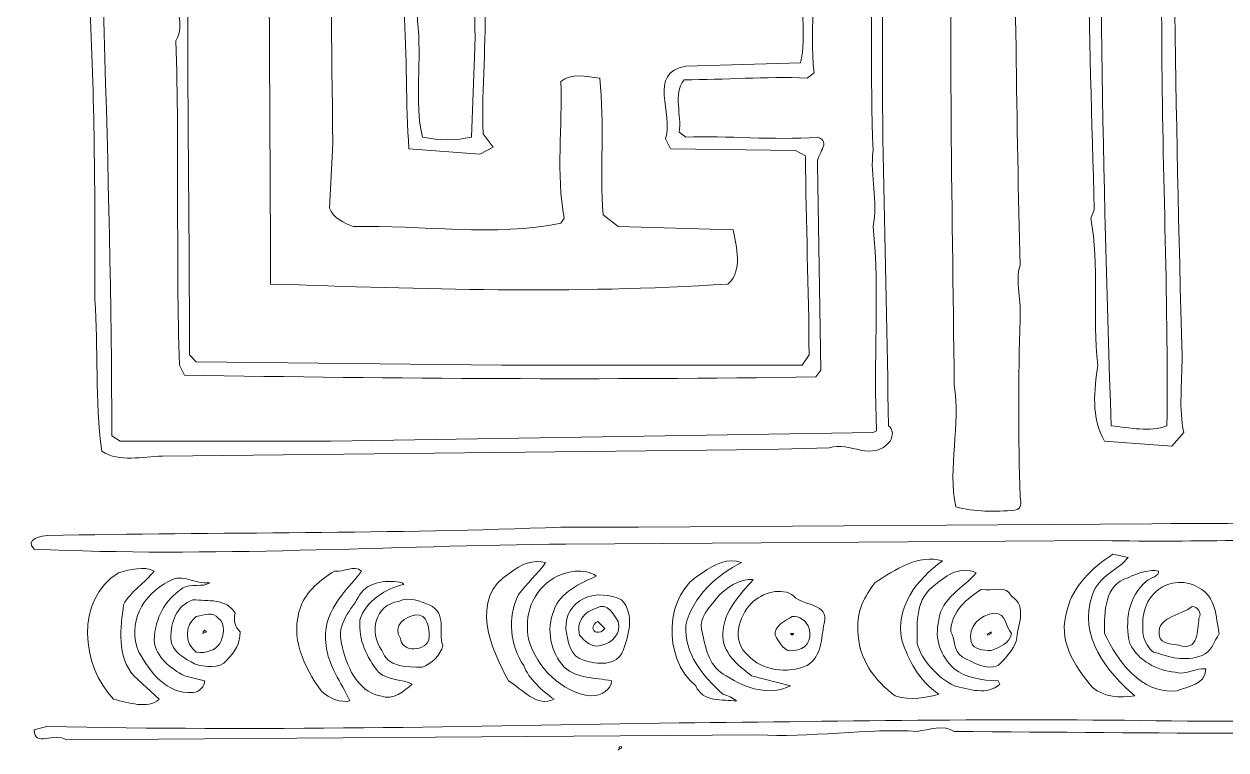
# Model space of a CAD drawing. Header units: centimetres. Extents: x -4.9 to 3.6, y -12.3 to 10.8.
# Drawn here: x -4.687 to -0.753, y -12.249 to -9.873 of the extents above; entities that cross this region are included whole.
import ezdxf

# ---------------------------------------------------------------- set-up
doc = ezdxf.new("R2010")
doc.units = ezdxf.units.CM
doc.header["$MEASUREMENT"] = 0
doc.layers.add('layer 1', color=7, linetype='Continuous')

msp = doc.modelspace()

# ---------------------------------------------------------------- linework, layer by layer
at = {"layer": 'layer 1', "color": 22, "lineweight": 9}
for points, knots in [([(-3.71471, -8.30334), (-3.71471, -8.30334), (-3.70367, -8.33096), (-3.70367, -8.33096), (-3.70367, -8.33096), (-3.67603, -8.98861), (-3.68708, -9.62413), (-3.67603, -10.26521), (-3.67603, -10.26521), (-3.67603, -10.26521), (-3.68708, -10.4752), (-3.68708, -10.4752), (-3.68708, -10.4752), (-3.67603, -10.50836), (-3.63734, -10.52494), (-3.60971, -10.536), (-3.60971, -10.536), (-3.38865, -10.53047), (-3.13996, -10.56915), (-2.92997, -10.52494), (-2.92997, -10.52494), (-2.92997, -10.52494), (-2.91891, -10.50836), (-2.91891, -10.50836), (-2.91891, -10.50836), (-2.94654, -10.36468), (-2.92444, -10.20441), (-2.92997, -10.06073), (-2.92997, -10.06073), (-2.89681, -10.03309), (-2.84707, -10.04415), (-2.80286, -10.04967), (-2.80286, -10.04967), (-2.78627, -10.20441), (-2.80286, -10.34809), (-2.7918, -10.49731), (-2.7918, -10.49731), (-2.7918, -10.49731), (-2.74206, -10.536), (-2.74206, -10.536), (-2.74206, -10.536), (-2.74206, -10.536), (-2.36627, -10.54704), (-2.36627, -10.54704), (-2.36627, -10.54704), (-2.35522, -10.60231), (-2.33312, -10.67968), (-2.38286, -10.72389), (-2.38286, -10.72389), (-2.89681, -10.75705), (-3.37761, -10.74048), (-3.8805, -10.72389), (-3.8805, -10.72389), (-3.8805, -10.72389), (-3.8805, -10.60231), (-3.8805, -10.60231), (-3.8805, -10.60231), (-3.8805, -10.60231), (-3.89156, -8.46913), (-3.89156, -8.46913), (-3.89156, -8.46913), (-3.88603, -8.41939), (-3.88603, -8.36412), (-3.90813, -8.31992), (-3.90813, -8.31992), (-3.90813, -8.31992), (-3.88603, -8.30334), (-3.88603, -8.30334), (-3.88603, -8.30334), (-3.88603, -8.30334), (-3.71471, -8.30334), (-3.71471, -8.30334)], [0, 0, 0, 0, 0.0555556, 0.0555556, 0.0555556, 0.0555556, 0.1111111, 0.1111111, 0.1111111, 0.1111111, 0.1666667, 0.1666667, 0.1666667, 0.1666667, 0.2222222, 0.2222222, 0.2222222, 0.2222222, 0.2777778, 0.2777778, 0.2777778, 0.2777778, 0.3333333, 0.3333333, 0.3333333, 0.3333333, 0.3888889, 0.3888889, 0.3888889, 0.3888889, 0.4444444, 0.4444444, 0.4444444, 0.4444444, 0.5, 0.5, 0.5, 0.5, 0.5555556, 0.5555556, 0.5555556, 0.5555556, 0.6111111, 0.6111111, 0.6111111, 0.6111111, 0.6666667, 0.6666667, 0.6666667, 0.6666667, 0.7222222, 0.7222222, 0.7222222, 0.7222222, 0.7777778, 0.7777778, 0.7777778, 0.7777778, 0.8333333, 0.8333333, 0.8333333, 0.8333333, 0.8888889, 0.8888889, 0.8888889, 0.8888889, 0.9444444, 0.9444444, 0.9444444, 0.9444444, 1, 1, 1, 1]), ([(-3.37761, -8.4636), (-3.37761, -8.4636), (-1.91863, -8.43596), (-1.91863, -8.43596), (-1.91863, -8.43596), (-1.58706, -8.43043), (-1.27757, -8.43596), (-0.95706, -8.43043), (-0.95706, -8.43043), (-0.91837, -8.45807), (-0.9239, -8.50781), (-0.92943, -8.55203), (-0.92943, -8.55203), (-0.92943, -9.36993), (-0.91837, -10.15467), (-0.89626, -10.96153), (-0.89626, -10.96153), (-0.89626, -11.04995), (-0.90732, -11.13285), (-0.89075, -11.21022), (-0.89075, -11.21022), (-0.89075, -11.21022), (-0.92943, -11.25443), (-0.92943, -11.25443), (-0.92943, -11.25443), (-0.92943, -11.25443), (-1.15048, -11.23785), (-1.15048, -11.23785), (-1.15048, -11.23785), (-1.19467, -11.16048), (-1.18363, -11.07205), (-1.17257, -10.98917), (-1.17257, -10.98917), (-1.18916, -10.82889), (-1.16705, -10.66311), (-1.19467, -10.50836), (-1.19467, -10.50836), (-1.19467, -10.50836), (-1.18363, -10.48073), (-1.18363, -10.48073), (-1.18363, -10.48073), (-1.2002, -9.90046), (-1.21679, -9.30914), (-1.20573, -8.73992), (-1.20573, -8.73992), (-1.20573, -8.73992), (-1.22231, -8.72335), (-1.22231, -8.72335), (-1.22231, -8.72335), (-1.84679, -8.71782), (-2.5597, -8.72335), (-3.17313, -8.73992), (-3.17313, -8.73992), (-3.17313, -8.73992), (-3.19523, -8.77308), (-3.19523, -8.77308), (-3.19523, -8.77308), (-3.1897, -9.01071), (-3.17866, -9.22625), (-3.1897, -9.45282), (-3.1897, -9.45282), (-3.06259, -9.48045), (-2.91338, -9.47494), (-2.78076, -9.47494), (-2.78076, -9.47494), (-2.78076, -9.47494), (-2.75865, -9.50256), (-2.75865, -9.50256), (-2.75865, -9.50256), (-2.76417, -9.58546), (-2.78076, -9.68493), (-2.75865, -9.7623), (-2.75865, -9.7623), (-2.8526, -9.80098), (-2.93548, -9.76783), (-3.03496, -9.78441), (-3.03496, -9.78441), (-3.03496, -9.78441), (-3.17866, -9.78441), (-3.17866, -9.78441), (-3.17866, -9.78441), (-3.17313, -9.93362), (-3.1897, -10.0773), (-3.18417, -10.23204), (-3.18417, -10.23204), (-3.18417, -10.23204), (-3.15102, -10.27625), (-3.15102, -10.27625), (-3.15102, -10.27625), (-3.15102, -10.27625), (-3.19523, -10.29836), (-3.19523, -10.29836), (-3.19523, -10.29836), (-3.19523, -10.29836), (-3.42735, -10.28178), (-3.42735, -10.28178), (-3.42735, -10.28178), (-3.43839, -10.1381), (-3.43286, -9.9723), (-3.44392, -9.82861), (-3.44392, -9.82861), (-3.44945, -9.39757), (-3.45498, -8.97203), (-3.46049, -8.5465), (-3.46049, -8.5465), (-3.45498, -8.50229), (-3.42735, -8.45807), (-3.37761, -8.4636)], [0, 0, 0, 0, 0.037037, 0.037037, 0.037037, 0.037037, 0.0740741, 0.0740741, 0.0740741, 0.0740741, 0.1111111, 0.1111111, 0.1111111, 0.1111111, 0.1481481, 0.1481481, 0.1481481, 0.1481481, 0.1851852, 0.1851852, 0.1851852, 0.1851852, 0.2222222, 0.2222222, 0.2222222, 0.2222222, 0.2592593, 0.2592593, 0.2592593, 0.2592593, 0.2962963, 0.2962963, 0.2962963, 0.2962963, 0.3333333, 0.3333333, 0.3333333, 0.3333333, 0.3703704, 0.3703704, 0.3703704, 0.3703704, 0.4074074, 0.4074074, 0.4074074, 0.4074074, 0.4444444, 0.4444444, 0.4444444, 0.4444444, 0.4814815, 0.4814815, 0.4814815, 0.4814815, 0.5185185, 0.5185185, 0.5185185, 0.5185185, 0.5555556, 0.5555556, 0.5555556, 0.5555556, 0.5925926, 0.5925926, 0.5925926, 0.5925926, 0.6296296, 0.6296296, 0.6296296, 0.6296296, 0.6666667, 0.6666667, 0.6666667, 0.6666667, 0.7037037, 0.7037037, 0.7037037, 0.7037037, 0.7407407, 0.7407407, 0.7407407, 0.7407407, 0.7777778, 0.7777778, 0.7777778, 0.7777778, 0.8148148, 0.8148148, 0.8148148, 0.8148148, 0.8518519, 0.8518519, 0.8518519, 0.8518519, 0.8888889, 0.8888889, 0.8888889, 0.8888889, 0.9259259, 0.9259259, 0.9259259, 0.9259259, 0.962963, 0.962963, 0.962963, 0.962963, 1, 1, 1, 1]), ([(-3.40524, -8.5244), (-3.40524, -8.5244), (-3.37761, -8.50781), (-3.37761, -8.50781), (-3.37761, -8.50781), (-2.58732, -8.49123), (-1.78048, -8.4636), (-0.97916, -8.48017), (-0.97916, -8.48017), (-0.97916, -8.48017), (-0.97363, -8.50781), (-0.97363, -8.50781), (-0.97363, -8.50781), (-0.97916, -8.97756), (-0.97363, -9.44177), (-0.96259, -9.88388), (-0.96259, -9.88388), (-0.96259, -10.32599), (-0.94049, -10.75705), (-0.946, -11.18812), (-0.946, -11.18812), (-1.00127, -11.21022), (-1.06758, -11.19363), (-1.12838, -11.18812), (-1.12838, -11.18812), (-1.15601, -10.35362), (-1.17257, -9.56888), (-1.16154, -8.72335), (-1.16154, -8.72335), (-1.15601, -8.70676), (-1.15601, -8.69018), (-1.1781, -8.67361), (-1.1781, -8.67361), (-1.85785, -8.66808), (-2.54311, -8.68465), (-3.21181, -8.70124), (-3.21181, -8.70124), (-3.21181, -8.70124), (-3.23391, -8.72335), (-3.23391, -8.72335), (-3.23391, -8.72335), (-3.2284, -8.85597), (-3.2284, -8.97756), (-3.2284, -9.10466), (-3.2284, -9.10466), (-3.2284, -9.10466), (-3.22287, -9.46388), (-3.22287, -9.46388), (-3.22287, -9.46388), (-3.22287, -9.46388), (-3.20076, -9.51362), (-3.20076, -9.51362), (-3.20076, -9.51362), (-3.20076, -9.51362), (-2.81944, -9.51914), (-2.81944, -9.51914), (-2.81944, -9.51914), (-2.78627, -9.58546), (-2.81391, -9.65177), (-2.80839, -9.71809), (-2.80839, -9.71809), (-2.80839, -9.71809), (-2.8305, -9.73467), (-2.8305, -9.73467), (-2.8305, -9.73467), (-2.8305, -9.73467), (-3.1676, -9.74573), (-3.1676, -9.74573), (-3.1676, -9.74573), (-3.2284, -9.79547), (-3.20629, -9.87835), (-3.21181, -9.95019), (-3.21181, -9.95019), (-3.21181, -9.95019), (-3.22287, -10.2431), (-3.22287, -10.2431), (-3.22287, -10.2431), (-3.2726, -10.25415), (-3.32787, -10.25415), (-3.38312, -10.2431), (-3.38312, -10.2431), (-3.41076, -10.12704), (-3.38312, -9.98889), (-3.39971, -9.86178), (-3.39971, -9.86178), (-3.42182, -9.40861), (-3.41076, -8.97203), (-3.40524, -8.5244)], [0, 0, 0, 0, 0.0454545, 0.0454545, 0.0454545, 0.0454545, 0.0909091, 0.0909091, 0.0909091, 0.0909091, 0.1363636, 0.1363636, 0.1363636, 0.1363636, 0.1818182, 0.1818182, 0.1818182, 0.1818182, 0.2272727, 0.2272727, 0.2272727, 0.2272727, 0.2727273, 0.2727273, 0.2727273, 0.2727273, 0.3181818, 0.3181818, 0.3181818, 0.3181818, 0.3636364, 0.3636364, 0.3636364, 0.3636364, 0.4090909, 0.4090909, 0.4090909, 0.4090909, 0.4545455, 0.4545455, 0.4545455, 0.4545455, 0.5, 0.5, 0.5, 0.5, 0.5454545, 0.5454545, 0.5454545, 0.5454545, 0.5909091, 0.5909091, 0.5909091, 0.5909091, 0.6363636, 0.6363636, 0.6363636, 0.6363636, 0.6818182, 0.6818182, 0.6818182, 0.6818182, 0.7272727, 0.7272727, 0.7272727, 0.7272727, 0.7727273, 0.7727273, 0.7727273, 0.7727273, 0.8181818, 0.8181818, 0.8181818, 0.8181818, 0.8636364, 0.8636364, 0.8636364, 0.8636364, 0.9090909, 0.9090909, 0.9090909, 0.9090909, 0.9545455, 0.9545455, 0.9545455, 0.9545455, 1, 1, 1, 1]), ([(-4.48288, -8.57965), (-4.47183, -8.5686), (-4.45524, -8.5686), (-4.44973, -8.58518), (-4.44973, -8.58518), (-4.44973, -9.45835), (-4.39999, -10.34809), (-4.39999, -11.22126), (-4.39999, -11.22126), (-4.39999, -11.22126), (-4.37236, -11.23785), (-4.37236, -11.23785), (-4.37236, -11.23785), (-4.37236, -11.23785), (-3.68155, -11.23785), (-3.68155, -11.23785), (-3.68155, -11.23785), (-3.68155, -11.23785), (-1.90759, -11.21022), (-1.90759, -11.21022), (-1.90759, -11.21022), (-1.90759, -11.21022), (-1.89653, -11.20469), (-1.89653, -11.20469), (-1.89653, -11.20469), (-1.90759, -10.97811), (-1.88548, -10.75705), (-1.90759, -10.536), (-1.90759, -10.536), (-1.891, -10.4531), (-1.91863, -10.3702), (-1.90759, -10.28731), (-1.90759, -10.28731), (-1.91863, -10.04967), (-1.90759, -9.80098), (-1.91863, -9.56888), (-1.91863, -9.56888), (-1.91863, -9.55229), (-1.93522, -9.53019), (-1.95179, -9.53019), (-1.95179, -9.53019), (-2.00153, -9.54125), (-2.0789, -9.52466), (-2.10101, -9.56888), (-2.10101, -9.56888), (-2.08995, -9.71257), (-2.11758, -9.88388), (-2.10101, -10.03309), (-2.10101, -10.03309), (-2.10101, -10.03309), (-2.12311, -10.04967), (-2.12311, -10.04967), (-2.12311, -10.04967), (-2.26128, -10.04415), (-2.3939, -10.0552), (-2.52654, -10.0552), (-2.52654, -10.0552), (-2.56522, -10.10494), (-2.53207, -10.17125), (-2.54311, -10.22651), (-2.54311, -10.22651), (-2.54311, -10.22651), (-2.52101, -10.2431), (-2.52101, -10.2431), (-2.52101, -10.2431), (-2.38837, -10.23757), (-2.23365, -10.25415), (-2.08995, -10.2431), (-2.08995, -10.2431), (-2.04021, -10.25968), (-2.09548, -10.29836), (-2.08995, -10.33152), (-2.08995, -10.33152), (-2.08995, -10.33152), (-2.0789, -11.00574), (-2.0789, -11.00574), (-2.0789, -11.00574), (-2.0789, -11.00574), (-2.09548, -11.02784), (-2.09548, -11.02784), (-2.09548, -11.02784), (-2.78627, -11.0389), (-3.46602, -11.03337), (-4.16235, -11.02231), (-4.16235, -11.02231), (-4.16235, -11.02231), (-4.17892, -10.98917), (-4.17892, -10.98917), (-4.17892, -10.98917), (-4.18998, -10.641), (-4.17892, -10.28731), (-4.18998, -9.92809), (-4.18998, -9.92809), (-4.15682, -9.86731), (-4.20104, -9.82308), (-4.17892, -9.76783), (-4.17892, -9.76783), (-4.20104, -9.36993), (-4.18998, -8.9665), (-4.20656, -8.55754), (-4.20656, -8.55754), (-4.29499, -8.53544), (-4.39446, -8.55754), (-4.47735, -8.54097), (-4.47735, -8.54097), (-4.48841, -8.53544), (-4.48841, -8.51334), (-4.47735, -8.50781), (-4.47735, -8.50781), (-4.47735, -8.50781), (-4.17341, -8.50229), (-4.17341, -8.50229), (-4.17341, -8.50229), (-4.16788, -8.50781), (-4.1513, -8.50781), (-4.15682, -8.5244), (-4.15682, -8.5244), (-4.18998, -8.5686), (-4.14024, -8.61834), (-4.16235, -8.67361), (-4.16235, -8.67361), (-4.15682, -9.07702), (-4.1513, -9.46388), (-4.1513, -9.86731), (-4.1513, -9.86731), (-4.1513, -10.21547), (-4.14577, -10.58574), (-4.14577, -10.956), (-4.14577, -10.956), (-4.14577, -10.956), (-4.12367, -10.97811), (-4.12367, -10.97811), (-4.12367, -10.97811), (-4.12367, -10.97811), (-3.12339, -10.98917), (-3.12339, -10.98917), (-3.12339, -10.98917), (-3.12339, -10.98917), (-2.13969, -10.98917), (-2.13969, -10.98917), (-2.13969, -10.98917), (-2.13969, -10.98917), (-2.11758, -10.956), (-2.11758, -10.956), (-2.11758, -10.956), (-2.11758, -10.74048), (-2.12864, -10.52494), (-2.12864, -10.30389), (-2.12864, -10.30389), (-2.12864, -10.30389), (-2.1618, -10.28731), (-2.1618, -10.28731), (-2.1618, -10.28731), (-2.1618, -10.28731), (-2.57075, -10.28178), (-2.57075, -10.28178), (-2.57075, -10.28178), (-2.57075, -10.28178), (-2.58732, -10.24862), (-2.58732, -10.24862), (-2.58732, -10.24862), (-2.5597, -10.16573), (-2.64812, -10.03309), (-2.52101, -10.01099), (-2.52101, -10.01099), (-2.52101, -10.01099), (-2.14521, -9.99993), (-2.14521, -9.99993), (-2.14521, -9.99993), (-2.12311, -9.91152), (-2.15074, -9.80098), (-2.13417, -9.71257), (-2.13417, -9.71257), (-2.14521, -9.62413), (-2.13417, -9.55782), (-2.13969, -9.48045), (-2.13969, -9.48045), (-2.13417, -9.45835), (-2.10101, -9.44177), (-2.09548, -9.46941), (-2.09548, -9.46941), (-2.0347, -9.51914), (-1.92969, -9.45282), (-1.86889, -9.50809), (-1.86889, -9.50809), (-1.891, -10.07177), (-1.86338, -10.63547), (-1.85785, -11.18812), (-1.85785, -11.18812), (-1.84126, -11.19916), (-1.84126, -11.22126), (-1.85232, -11.23785), (-1.85232, -11.23785), (-1.90759, -11.30969), (-1.98496, -11.23785), (-2.05127, -11.25996), (-2.05127, -11.25996), (-2.05127, -11.25996), (-2.25575, -11.26547), (-2.25575, -11.26547), (-2.25575, -11.26547), (-2.25575, -11.26547), (-4.23419, -11.28759), (-4.23419, -11.28759), (-4.23419, -11.28759), (-4.3005, -11.28759), (-4.37236, -11.30969), (-4.43314, -11.271), (-4.43314, -11.271), (-4.45524, -11.10521), (-4.4442, -10.9339), (-4.45524, -10.77363), (-4.45524, -10.77363), (-4.45524, -10.4531), (-4.45524, -10.1381), (-4.47183, -9.82861), (-4.47183, -9.82861), (-4.47735, -9.53019), (-4.4663, -9.23729), (-4.48841, -8.95544), (-4.48841, -8.95544), (-4.48841, -8.82282), (-4.47735, -8.71229), (-4.48288, -8.57965)], [0, 0, 0, 0, 0.0178571, 0.0178571, 0.0178571, 0.0178571, 0.0357143, 0.0357143, 0.0357143, 0.0357143, 0.0535714, 0.0535714, 0.0535714, 0.0535714, 0.0714286, 0.0714286, 0.0714286, 0.0714286, 0.0892857, 0.0892857, 0.0892857, 0.0892857, 0.1071429, 0.1071429, 0.1071429, 0.1071429, 0.125, 0.125, 0.125, 0.125, 0.1428571, 0.1428571, 0.1428571, 0.1428571, 0.1607143, 0.1607143, 0.1607143, 0.1607143, 0.1785714, 0.1785714, 0.1785714, 0.1785714, 0.1964286, 0.1964286, 0.1964286, 0.1964286, 0.2142857, 0.2142857, 0.2142857, 0.2142857, 0.2321429, 0.2321429, 0.2321429, 0.2321429, 0.25, 0.25, 0.25, 0.25, 0.2678571, 0.2678571, 0.2678571, 0.2678571, 0.2857143, 0.2857143, 0.2857143, 0.2857143, 0.3035714, 0.3035714, 0.3035714, 0.3035714, 0.3214286, 0.3214286, 0.3214286, 0.3214286, 0.3392857, 0.3392857, 0.3392857, 0.3392857, 0.3571429, 0.3571429, 0.3571429, 0.3571429, 0.375, 0.375, 0.375, 0.375, 0.3928571, 0.3928571, 0.3928571, 0.3928571, 0.4107143, 0.4107143, 0.4107143, 0.4107143, 0.4285714, 0.4285714, 0.4285714, 0.4285714, 0.4464286, 0.4464286, 0.4464286, 0.4464286, 0.4642857, 0.4642857, 0.4642857, 0.4642857, 0.4821429, 0.4821429, 0.4821429, 0.4821429, 0.5, 0.5, 0.5, 0.5, 0.5178571, 0.5178571, 0.5178571, 0.5178571, 0.5357143, 0.5357143, 0.5357143, 0.5357143, 0.5535714, 0.5535714, 0.5535714, 0.5535714, 0.5714286, 0.5714286, 0.5714286, 0.5714286, 0.5892857, 0.5892857, 0.5892857, 0.5892857, 0.6071429, 0.6071429, 0.6071429, 0.6071429, 0.625, 0.625, 0.625, 0.625, 0.6428571, 0.6428571, 0.6428571, 0.6428571, 0.6607143, 0.6607143, 0.6607143, 0.6607143, 0.6785714, 0.6785714, 0.6785714, 0.6785714, 0.6964286, 0.6964286, 0.6964286, 0.6964286, 0.7142857, 0.7142857, 0.7142857, 0.7142857, 0.7321429, 0.7321429, 0.7321429, 0.7321429, 0.75, 0.75, 0.75, 0.75, 0.7678571, 0.7678571, 0.7678571, 0.7678571, 0.7857143, 0.7857143, 0.7857143, 0.7857143, 0.8035714, 0.8035714, 0.8035714, 0.8035714, 0.8214286, 0.8214286, 0.8214286, 0.8214286, 0.8392857, 0.8392857, 0.8392857, 0.8392857, 0.8571429, 0.8571429, 0.8571429, 0.8571429, 0.875, 0.875, 0.875, 0.875, 0.8928571, 0.8928571, 0.8928571, 0.8928571, 0.9107143, 0.9107143, 0.9107143, 0.9107143, 0.9285714, 0.9285714, 0.9285714, 0.9285714, 0.9464286, 0.9464286, 0.9464286, 0.9464286, 0.9642857, 0.9642857, 0.9642857, 0.9642857, 0.9821429, 0.9821429, 0.9821429, 0.9821429, 1, 1, 1, 1]), ([(-2.94101, -8.98308), (-2.4547, -8.9665), (-1.95732, -8.97203), (-1.45442, -8.97203), (-1.45442, -8.97203), (-1.45442, -8.97203), (-1.44889, -9.21519), (-1.44889, -9.21519), (-1.44889, -9.21519), (-1.44336, -9.69046), (-1.43785, -10.20994), (-1.42679, -10.66311), (-1.42679, -10.66311), (-1.44336, -10.71284), (-1.42126, -10.78469), (-1.42679, -10.83995), (-1.42679, -10.83995), (-1.43232, -11.02784), (-1.43232, -11.23232), (-1.42679, -11.42021), (-1.42679, -11.42021), (-1.42126, -11.44232), (-1.42126, -11.45891), (-1.44336, -11.46442), (-1.44336, -11.46442), (-1.50969, -11.46995), (-1.576, -11.46995), (-1.6368, -11.45338), (-1.6368, -11.45338), (-1.66443, -11.32627), (-1.62021, -11.18259), (-1.64231, -11.05548), (-1.64231, -11.05548), (-1.64784, -10.44205), (-1.66443, -9.81757), (-1.64231, -9.20966), (-1.64231, -9.20966), (-1.70311, -9.19862), (-1.7639, -9.21519), (-1.82469, -9.20966), (-1.82469, -9.20966), (-1.82469, -9.20966), (-2.34969, -9.21519), (-2.34969, -9.21519), (-2.34969, -9.21519), (-2.34969, -9.21519), (-2.36627, -9.23729), (-2.36627, -9.23729), (-2.36627, -9.23729), (-2.37733, -9.39757), (-2.34969, -9.55782), (-2.36627, -9.71809), (-2.36627, -9.71809), (-2.42707, -9.72361), (-2.49891, -9.72361), (-2.54864, -9.71257), (-2.54864, -9.71257), (-2.55417, -9.56335), (-2.56522, -9.39204), (-2.55417, -9.23729), (-2.55417, -9.23729), (-2.55417, -9.23729), (-2.56522, -9.22072), (-2.56522, -9.22072), (-2.56522, -9.22072), (-2.6868, -9.20966), (-2.81944, -9.24282), (-2.93548, -9.22072), (-2.93548, -9.22072), (-2.96312, -9.13229), (-2.94101, -9.07151), (-2.94101, -8.98308)], [0, 0, 0, 0, 0.0555556, 0.0555556, 0.0555556, 0.0555556, 0.1111111, 0.1111111, 0.1111111, 0.1111111, 0.1666667, 0.1666667, 0.1666667, 0.1666667, 0.2222222, 0.2222222, 0.2222222, 0.2222222, 0.2777778, 0.2777778, 0.2777778, 0.2777778, 0.3333333, 0.3333333, 0.3333333, 0.3333333, 0.3888889, 0.3888889, 0.3888889, 0.3888889, 0.4444444, 0.4444444, 0.4444444, 0.4444444, 0.5, 0.5, 0.5, 0.5, 0.5555556, 0.5555556, 0.5555556, 0.5555556, 0.6111111, 0.6111111, 0.6111111, 0.6111111, 0.6666667, 0.6666667, 0.6666667, 0.6666667, 0.7222222, 0.7222222, 0.7222222, 0.7222222, 0.7777778, 0.7777778, 0.7777778, 0.7777778, 0.8333333, 0.8333333, 0.8333333, 0.8333333, 0.8888889, 0.8888889, 0.8888889, 0.8888889, 0.9444444, 0.9444444, 0.9444444, 0.9444444, 1, 1, 1, 1]), ([(-4.60999, -11.54732), (-4.0684, -11.53628), (-3.46049, -11.54179), (-2.92997, -11.51969), (-2.92997, -11.51969), (-2.92997, -11.51969), (-2.67575, -11.51969), (-2.67575, -11.51969), (-2.67575, -11.51969), (-2.67575, -11.51969), (-0.99574, -11.50864), (-0.99574, -11.50864), (-0.99574, -11.50864), (0.33058, -11.50311), (1.73429, -11.48654), (3.0551, -11.45891), (3.0551, -11.45891), (3.07168, -11.45891), (3.12141, -11.45338), (3.12694, -11.48654), (3.12694, -11.48654), (3.10484, -11.53628), (3.033, -11.51416), (2.98326, -11.51969), (2.98326, -11.51969), (2.74009, -11.50311), (2.45825, -11.53628), (2.22061, -11.52522), (2.22061, -11.52522), (1.38613, -11.54179), (0.56823, -11.54732), (-0.24416, -11.55838), (-0.24416, -11.55838), (-0.55363, -11.55838), (-0.84101, -11.56943), (-1.15601, -11.5639), (-1.15601, -11.5639), (-1.15601, -11.5639), (-2.91338, -11.57496), (-2.91338, -11.57496), (-2.91338, -11.57496), (-3.48813, -11.58049), (-4.08498, -11.61916), (-4.65419, -11.59153), (-4.65419, -11.59153), (-4.68736, -11.55838), (-4.62656, -11.54732), (-4.60999, -11.54732)], [0, 0, 0, 0, 0.0833333, 0.0833333, 0.0833333, 0.0833333, 0.1666667, 0.1666667, 0.1666667, 0.1666667, 0.25, 0.25, 0.25, 0.25, 0.3333333, 0.3333333, 0.3333333, 0.3333333, 0.4166667, 0.4166667, 0.4166667, 0.4166667, 0.5, 0.5, 0.5, 0.5, 0.5833333, 0.5833333, 0.5833333, 0.5833333, 0.6666667, 0.6666667, 0.6666667, 0.6666667, 0.75, 0.75, 0.75, 0.75, 0.8333333, 0.8333333, 0.8333333, 0.8333333, 0.9166667, 0.9166667, 0.9166667, 0.9166667, 1, 1, 1, 1]), ([(-4.37787, -11.6689), (-4.33919, -11.65786), (-4.29499, -11.6468), (-4.26182, -11.66337), (-4.26182, -11.66337), (-4.28946, -11.70206), (-4.33919, -11.7297), (-4.3613, -11.77391), (-4.3613, -11.77391), (-4.37236, -11.84575), (-4.3834, -11.94522), (-4.32813, -12.00602), (-4.32813, -12.00602), (-4.32813, -12.00602), (-4.24525, -12.08339), (-4.24525, -12.08339), (-4.24525, -12.08339), (-4.28393, -12.11654), (-4.34472, -12.09443), (-4.39446, -12.08339), (-4.39446, -12.08339), (-4.49947, -11.97286), (-4.52157, -11.75733), (-4.37787, -11.6689)], [0, 0, 0, 0, 0.1666667, 0.1666667, 0.1666667, 0.1666667, 0.3333333, 0.3333333, 0.3333333, 0.3333333, 0.5, 0.5, 0.5, 0.5, 0.6666667, 0.6666667, 0.6666667, 0.6666667, 0.8333333, 0.8333333, 0.8333333, 0.8333333, 1, 1, 1, 1]), ([(-3.6705, -11.66337), (-3.63734, -11.6689), (-3.60971, -11.64127), (-3.58207, -11.66337), (-3.58207, -11.66337), (-3.63734, -11.73523), (-3.71471, -11.79601), (-3.69814, -11.90654), (-3.69814, -11.90654), (-3.69261, -11.97286), (-3.6484, -12.02812), (-3.62077, -12.0889), (-3.62077, -12.0889), (-3.6484, -12.09443), (-3.68708, -12.08339), (-3.71471, -12.05576), (-3.71471, -12.05576), (-3.76998, -11.97839), (-3.81972, -11.87891), (-3.78102, -11.77944), (-3.78102, -11.77944), (-3.76445, -11.7297), (-3.71471, -11.691), (-3.6705, -11.66337)], [0, 0, 0, 0, 0.1666667, 0.1666667, 0.1666667, 0.1666667, 0.3333333, 0.3333333, 0.3333333, 0.3333333, 0.5, 0.5, 0.5, 0.5, 0.6666667, 0.6666667, 0.6666667, 0.6666667, 0.8333333, 0.8333333, 0.8333333, 0.8333333, 1, 1, 1, 1]), ([(-3.09576, -11.6689), (-3.06259, -11.64127), (-3.01839, -11.62469), (-2.97971, -11.63575), (-2.97971, -11.63575), (-3.00181, -11.6689), (-3.04602, -11.70759), (-3.06812, -11.74074), (-3.06812, -11.74074), (-3.10682, -11.81811), (-3.09576, -11.90654), (-3.05155, -11.97286), (-3.05155, -11.97286), (-3.03496, -12.01706), (-2.99075, -12.05576), (-2.95207, -12.08339), (-2.95207, -12.08339), (-3.00734, -12.11101), (-3.05708, -12.05023), (-3.10129, -12.02259), (-3.10129, -12.02259), (-3.15655, -11.92312), (-3.23391, -11.7518), (-3.09576, -11.6689)], [0, 0, 0, 0, 0.1666667, 0.1666667, 0.1666667, 0.1666667, 0.3333333, 0.3333333, 0.3333333, 0.3333333, 0.5, 0.5, 0.5, 0.5, 0.6666667, 0.6666667, 0.6666667, 0.6666667, 0.8333333, 0.8333333, 0.8333333, 0.8333333, 1, 1, 1, 1]), ([(-2.46574, -11.6689), (-2.42707, -11.64127), (-2.38286, -11.61916), (-2.33863, -11.63575), (-2.33863, -11.63575), (-2.41601, -11.67443), (-2.49891, -11.74627), (-2.52101, -11.84022), (-2.52101, -11.84022), (-2.52654, -11.93418), (-2.46574, -12.00602), (-2.39943, -12.0668), (-2.39943, -12.0668), (-2.38286, -12.07233), (-2.36627, -12.07786), (-2.35522, -12.0889), (-2.35522, -12.0889), (-2.39943, -12.08339), (-2.46574, -12.09443), (-2.48785, -12.03917), (-2.48785, -12.03917), (-2.59838, -11.95075), (-2.59285, -11.73523), (-2.46574, -11.6689)], [0, 0, 0, 0, 0.1666667, 0.1666667, 0.1666667, 0.1666667, 0.3333333, 0.3333333, 0.3333333, 0.3333333, 0.5, 0.5, 0.5, 0.5, 0.6666667, 0.6666667, 0.6666667, 0.6666667, 0.8333333, 0.8333333, 0.8333333, 0.8333333, 1, 1, 1, 1]), ([(-1.90206, -11.70206), (-1.83575, -11.65786), (-1.75837, -11.60812), (-1.681, -11.63022), (-1.681, -11.63022), (-1.7639, -11.691), (-1.83575, -11.77944), (-1.81364, -11.88995), (-1.81364, -11.88995), (-1.79152, -11.95628), (-1.75837, -12.02259), (-1.69205, -12.0668), (-1.69205, -12.0668), (-1.73074, -12.07786), (-1.78601, -12.0889), (-1.83575, -12.07233), (-1.83575, -12.07233), (-1.90206, -12.02259), (-1.95732, -11.95075), (-1.95732, -11.85681), (-1.95732, -11.85681), (-1.96285, -11.79601), (-1.93522, -11.74627), (-1.90206, -11.70206)], [0, 0, 0, 0, 0.1666667, 0.1666667, 0.1666667, 0.1666667, 0.3333333, 0.3333333, 0.3333333, 0.3333333, 0.5, 0.5, 0.5, 0.5, 0.6666667, 0.6666667, 0.6666667, 0.6666667, 0.8333333, 0.8333333, 0.8333333, 0.8333333, 1, 1, 1, 1]), ([(-1.70311, -11.70759), (-1.66443, -11.67443), (-1.62021, -11.6468), (-1.57047, -11.6689), (-1.57047, -11.6689), (-1.60916, -11.71864), (-1.68653, -11.7518), (-1.69205, -11.82364), (-1.69205, -11.82364), (-1.70864, -11.88995), (-1.68653, -11.93969), (-1.64231, -11.98392), (-1.64231, -11.98392), (-1.60363, -12.01153), (-1.55389, -12.02259), (-1.49863, -12.02259), (-1.49863, -12.02259), (-1.49863, -12.02259), (-1.4931, -12.03365), (-1.4931, -12.03365), (-1.4931, -12.03365), (-1.53179, -12.07233), (-1.5981, -12.05023), (-1.64231, -12.03917), (-1.64231, -12.03917), (-1.69758, -12.01153), (-1.74732, -11.95628), (-1.7639, -11.90101), (-1.7639, -11.90101), (-1.7639, -11.82917), (-1.76942, -11.7518), (-1.70311, -11.70759)], [0, 0, 0, 0, 0.125, 0.125, 0.125, 0.125, 0.25, 0.25, 0.25, 0.25, 0.375, 0.375, 0.375, 0.375, 0.5, 0.5, 0.5, 0.5, 0.625, 0.625, 0.625, 0.625, 0.75, 0.75, 0.75, 0.75, 0.875, 0.875, 0.875, 0.875, 1, 1, 1, 1]), ([(-1.12285, -11.60812), (-1.12285, -11.60812), (-1.07311, -11.61916), (-1.07311, -11.61916), (-1.07311, -11.61916), (-1.10074, -11.65786), (-1.17257, -11.67996), (-1.18916, -11.74074), (-1.18916, -11.74074), (-1.2389, -11.87891), (-1.13944, -11.99496), (-1.05101, -12.07233), (-1.05101, -12.07233), (-1.10074, -12.07786), (-1.15048, -12.07786), (-1.18916, -12.0447), (-1.18916, -12.0447), (-1.24994, -11.97286), (-1.30521, -11.88995), (-1.27204, -11.79048), (-1.27204, -11.79048), (-1.25547, -11.71311), (-1.18916, -11.65233), (-1.12285, -11.60812)], [0, 0, 0, 0, 0.1666667, 0.1666667, 0.1666667, 0.1666667, 0.3333333, 0.3333333, 0.3333333, 0.3333333, 0.5, 0.5, 0.5, 0.5, 0.6666667, 0.6666667, 0.6666667, 0.6666667, 0.8333333, 0.8333333, 0.8333333, 0.8333333, 1, 1, 1, 1]), ([(-4.21209, -11.69653), (-4.16788, -11.6689), (-4.12918, -11.70759), (-4.07945, -11.70206), (-4.07945, -11.70206), (-4.10157, -11.71864), (-4.14024, -11.70206), (-4.16788, -11.71864), (-4.16788, -11.71864), (-4.22866, -11.76285), (-4.25629, -11.81258), (-4.26182, -11.88995), (-4.26182, -11.88995), (-4.25629, -11.94522), (-4.20656, -11.98392), (-4.16235, -12.00602), (-4.16235, -12.00602), (-4.16235, -12.00602), (-4.09604, -12.02259), (-4.09604, -12.02259), (-4.09604, -12.02259), (-4.09604, -12.03917), (-4.11261, -12.06127), (-4.13471, -12.06127), (-4.13471, -12.06127), (-4.22315, -12.0668), (-4.27288, -11.99496), (-4.31156, -11.92865), (-4.31156, -11.92865), (-4.35025, -11.8347), (-4.3005, -11.74074), (-4.21209, -11.69653)], [0, 0, 0, 0, 0.125, 0.125, 0.125, 0.125, 0.25, 0.25, 0.25, 0.25, 0.375, 0.375, 0.375, 0.375, 0.5, 0.5, 0.5, 0.5, 0.625, 0.625, 0.625, 0.625, 0.75, 0.75, 0.75, 0.75, 0.875, 0.875, 0.875, 0.875, 1, 1, 1, 1]), ([(-2.95207, -11.68549), (-2.91338, -11.66337), (-2.8526, -11.65233), (-2.81391, -11.67996), (-2.81391, -11.67996), (-2.86364, -11.70206), (-2.93548, -11.73523), (-2.95207, -11.79048), (-2.95207, -11.79048), (-2.97971, -11.85681), (-2.96312, -11.92865), (-2.91891, -11.97839), (-2.91891, -11.97839), (-2.8747, -12.01706), (-2.81944, -12.01153), (-2.76417, -12.02259), (-2.76417, -12.02259), (-2.76417, -12.05023), (-2.79733, -12.07233), (-2.8305, -12.07233), (-2.8305, -12.07233), (-2.92997, -12.06127), (-3.00734, -11.97839), (-3.03496, -11.88995), (-3.03496, -11.88995), (-3.05155, -11.80707), (-3.02392, -11.7297), (-2.95207, -11.68549)], [0, 0, 0, 0, 0.1428571, 0.1428571, 0.1428571, 0.1428571, 0.2857143, 0.2857143, 0.2857143, 0.2857143, 0.4285714, 0.4285714, 0.4285714, 0.4285714, 0.5714286, 0.5714286, 0.5714286, 0.5714286, 0.7142857, 0.7142857, 0.7142857, 0.7142857, 0.8571429, 0.8571429, 0.8571429, 0.8571429, 1, 1, 1, 1]), ([(-1.07311, -11.68549), (-1.03996, -11.6689), (-1.00127, -11.65786), (-0.97363, -11.66337), (-0.97363, -11.66337), (-0.9681, -11.67996), (-1.00127, -11.68549), (-1.01233, -11.69653), (-1.01233, -11.69653), (-1.07311, -11.74627), (-1.08417, -11.82917), (-1.06758, -11.90101), (-1.06758, -11.90101), (-1.03996, -11.95628), (-0.97916, -11.98943), (-0.91837, -11.99496), (-0.91837, -11.99496), (-0.87969, -12.00602), (-0.85206, -11.97839), (-0.81889, -11.98392), (-0.81889, -11.98392), (-0.81889, -12.03917), (-0.87969, -12.03917), (-0.91285, -12.05576), (-0.91285, -12.05576), (-1.03443, -12.0668), (-1.10627, -11.95628), (-1.15048, -11.86785), (-1.15048, -11.86785), (-1.15048, -11.79601), (-1.15048, -11.70759), (-1.07311, -11.68549)], [0, 0, 0, 0, 0.125, 0.125, 0.125, 0.125, 0.25, 0.25, 0.25, 0.25, 0.375, 0.375, 0.375, 0.375, 0.5, 0.5, 0.5, 0.5, 0.625, 0.625, 0.625, 0.625, 0.75, 0.75, 0.75, 0.75, 0.875, 0.875, 0.875, 0.875, 1, 1, 1, 1]), ([(-3.5876, -11.74074), (-3.55997, -11.69653), (-3.49366, -11.691), (-3.44945, -11.70206), (-3.44945, -11.70206), (-3.44945, -11.70206), (-3.44392, -11.70759), (-3.44392, -11.70759), (-3.44392, -11.70759), (-3.49919, -11.71864), (-3.57103, -11.76285), (-3.5876, -11.82364), (-3.5876, -11.82364), (-3.59313, -11.88995), (-3.5655, -11.94522), (-3.52682, -11.99496), (-3.52682, -11.99496), (-3.49366, -12.02259), (-3.44945, -12.01706), (-3.41629, -12.03365), (-3.41629, -12.03365), (-3.44392, -12.05576), (-3.47708, -12.0889), (-3.52129, -12.07233), (-3.52129, -12.07233), (-3.59866, -12.05576), (-3.63181, -11.97286), (-3.6484, -11.90101), (-3.6484, -11.90101), (-3.66497, -11.8347), (-3.61524, -11.79048), (-3.5876, -11.74074)], [0, 0, 0, 0, 0.125, 0.125, 0.125, 0.125, 0.25, 0.25, 0.25, 0.25, 0.375, 0.375, 0.375, 0.375, 0.5, 0.5, 0.5, 0.5, 0.625, 0.625, 0.625, 0.625, 0.75, 0.75, 0.75, 0.75, 0.875, 0.875, 0.875, 0.875, 1, 1, 1, 1]), ([(-2.31653, -11.691), (-2.31653, -11.691), (-2.29996, -11.691), (-2.29996, -11.691), (-2.29996, -11.691), (-2.33863, -11.73523), (-2.39943, -11.79601), (-2.39943, -11.86785), (-2.39943, -11.86785), (-2.40496, -11.92865), (-2.34969, -11.97286), (-2.30549, -12.00602), (-2.30549, -12.00602), (-2.30549, -12.00602), (-2.17838, -12.03917), (-2.17838, -12.03917), (-2.17838, -12.03917), (-2.24469, -12.07233), (-2.32206, -12.05023), (-2.38837, -12.00602), (-2.38837, -12.00602), (-2.44364, -11.97839), (-2.4547, -11.92312), (-2.46574, -11.86785), (-2.46574, -11.86785), (-2.48233, -11.82917), (-2.4547, -11.79601), (-2.4326, -11.76838), (-2.4326, -11.76838), (-2.40496, -11.7297), (-2.36075, -11.69653), (-2.31653, -11.691)], [0, 0, 0, 0, 0.125, 0.125, 0.125, 0.125, 0.25, 0.25, 0.25, 0.25, 0.375, 0.375, 0.375, 0.375, 0.5, 0.5, 0.5, 0.5, 0.625, 0.625, 0.625, 0.625, 0.75, 0.75, 0.75, 0.75, 0.875, 0.875, 0.875, 0.875, 1, 1, 1, 1]), ([(-2.30549, -11.76838), (-2.27232, -11.73523), (-2.20601, -11.71311), (-2.16732, -11.74627), (-2.16732, -11.74627), (-2.13417, -11.77944), (-2.05127, -11.76838), (-2.06784, -11.8347), (-2.06784, -11.8347), (-2.0789, -11.88444), (-2.07337, -11.93969), (-2.12311, -11.97286), (-2.12311, -11.97286), (-2.18942, -12.00049), (-2.27232, -11.98943), (-2.31653, -11.93969), (-2.31653, -11.93969), (-2.3718, -11.89548), (-2.34969, -11.81258), (-2.30549, -11.76838)], [0, 0, 0, 0, 0.2, 0.2, 0.2, 0.2, 0.4, 0.4, 0.4, 0.4, 0.6, 0.6, 0.6, 0.6, 0.8, 0.8, 0.8, 0.8, 1, 1, 1, 1]), ([(-1.55389, -11.72417), (-1.51522, -11.7297), (-1.47099, -11.70759), (-1.45442, -11.74627), (-1.45442, -11.74627), (-1.39915, -11.77944), (-1.43785, -11.84575), (-1.43785, -11.88995), (-1.43785, -11.88995), (-1.44889, -11.92312), (-1.47652, -11.95075), (-1.49863, -11.97286), (-1.49863, -11.97286), (-1.53732, -11.98943), (-1.58153, -11.9618), (-1.61469, -11.94522), (-1.61469, -11.94522), (-1.64784, -11.92312), (-1.6368, -11.88995), (-1.65337, -11.86232), (-1.65337, -11.86232), (-1.65337, -11.79601), (-1.5981, -11.7518), (-1.55389, -11.72417)], [0, 0, 0, 0, 0.1666667, 0.1666667, 0.1666667, 0.1666667, 0.3333333, 0.3333333, 0.3333333, 0.3333333, 0.5, 0.5, 0.5, 0.5, 0.6666667, 0.6666667, 0.6666667, 0.6666667, 0.8333333, 0.8333333, 0.8333333, 0.8333333, 1, 1, 1, 1]), ([(-0.97363, -11.72417), (-0.94049, -11.69653), (-0.87969, -11.691), (-0.84101, -11.71864), (-0.84101, -11.71864), (-0.78574, -11.74627), (-0.78574, -11.81258), (-0.77468, -11.86785), (-0.77468, -11.86785), (-0.79127, -11.89548), (-0.80232, -11.92865), (-0.82995, -11.93969), (-0.82995, -11.93969), (-0.89075, -11.9618), (-0.93496, -11.94522), (-0.99022, -11.92865), (-0.99022, -11.92865), (-1.0068, -11.91759), (-1.01784, -11.89548), (-1.02337, -11.87338), (-1.02337, -11.87338), (-1.0289, -11.81811), (-1.02337, -11.76285), (-0.97363, -11.72417)], [0, 0, 0, 0, 0.1666667, 0.1666667, 0.1666667, 0.1666667, 0.3333333, 0.3333333, 0.3333333, 0.3333333, 0.5, 0.5, 0.5, 0.5, 0.6666667, 0.6666667, 0.6666667, 0.6666667, 0.8333333, 0.8333333, 0.8333333, 0.8333333, 1, 1, 1, 1]), ([(-4.13471, -11.75733), (-4.08498, -11.76285), (-4.0242, -11.7518), (-3.99656, -11.80154), (-3.99656, -11.80154), (-4.00209, -11.82917), (-3.99656, -11.84575), (-3.97997, -11.86232), (-3.97997, -11.86232), (-3.97997, -11.90101), (-3.99656, -11.92865), (-4.0242, -11.95628), (-4.0242, -11.95628), (-4.0463, -11.98392), (-4.09604, -11.97839), (-4.12918, -11.96733), (-4.12918, -11.96733), (-4.15682, -11.95075), (-4.20656, -11.92865), (-4.20656, -11.88444), (-4.20656, -11.88444), (-4.20656, -11.82917), (-4.18998, -11.77944), (-4.13471, -11.75733)], [0, 0, 0, 0, 0.1666667, 0.1666667, 0.1666667, 0.1666667, 0.3333333, 0.3333333, 0.3333333, 0.3333333, 0.5, 0.5, 0.5, 0.5, 0.6666667, 0.6666667, 0.6666667, 0.6666667, 0.8333333, 0.8333333, 0.8333333, 0.8333333, 1, 1, 1, 1]), ([(-3.46049, -11.76285), (-3.42735, -11.74627), (-3.38865, -11.76285), (-3.36102, -11.77391), (-3.36102, -11.77391), (-3.30024, -11.80154), (-3.33338, -11.86232), (-3.31681, -11.90654), (-3.31681, -11.90654), (-3.32234, -11.93969), (-3.3555, -11.96733), (-3.38312, -11.97839), (-3.38312, -11.97839), (-3.43286, -11.97839), (-3.49919, -11.97839), (-3.51576, -11.92312), (-3.51576, -11.92312), (-3.55997, -11.86232), (-3.53786, -11.77391), (-3.46049, -11.76285)], [0, 0, 0, 0, 0.2, 0.2, 0.2, 0.2, 0.4, 0.4, 0.4, 0.4, 0.6, 0.6, 0.6, 0.6, 0.8, 0.8, 0.8, 0.8, 1, 1, 1, 1]), ([(-2.8526, -11.7518), (-2.81391, -11.73523), (-2.7697, -11.74074), (-2.73102, -11.75733), (-2.73102, -11.75733), (-2.6868, -11.80707), (-2.70892, -11.87338), (-2.72549, -11.92312), (-2.72549, -11.92312), (-2.74759, -11.97839), (-2.81391, -11.96733), (-2.8526, -11.95628), (-2.8526, -11.95628), (-2.90234, -11.94522), (-2.90787, -11.88995), (-2.91338, -11.85128), (-2.91338, -11.85128), (-2.91338, -11.80707), (-2.89681, -11.77391), (-2.8526, -11.7518)], [0, 0, 0, 0, 0.2, 0.2, 0.2, 0.2, 0.4, 0.4, 0.4, 0.4, 0.6, 0.6, 0.6, 0.6, 0.8, 0.8, 0.8, 0.8, 1, 1, 1, 1]), ([(-2.81391, -11.78497), (-2.77523, -11.76285), (-2.75865, -11.80707), (-2.74206, -11.82917), (-2.74206, -11.82917), (-2.73102, -11.86785), (-2.76417, -11.90101), (-2.79733, -11.90654), (-2.79733, -11.90654), (-2.8305, -11.91759), (-2.8526, -11.88995), (-2.86917, -11.87338), (-2.86917, -11.87338), (-2.88023, -11.82917), (-2.8526, -11.79601), (-2.81391, -11.78497)], [0, 0, 0, 0, 0.25, 0.25, 0.25, 0.25, 0.5, 0.5, 0.5, 0.5, 0.75, 0.75, 0.75, 0.75, 1, 1, 1, 1]), ([(-4.12367, -11.81258), (-4.09604, -11.80707), (-4.0684, -11.79601), (-4.05181, -11.81811), (-4.05181, -11.81811), (-4.0242, -11.8347), (-4.03524, -11.87891), (-4.0463, -11.90101), (-4.0463, -11.90101), (-4.06287, -11.92312), (-4.09051, -11.93418), (-4.12367, -11.92865), (-4.12367, -11.92865), (-4.16235, -11.90101), (-4.16235, -11.84022), (-4.12367, -11.81258)], [0, 0, 0, 0, 0.25, 0.25, 0.25, 0.25, 0.5, 0.5, 0.5, 0.5, 0.75, 0.75, 0.75, 0.75, 1, 1, 1, 1]), ([(-3.40524, -11.80707), (-3.36655, -11.80154), (-3.36102, -11.85128), (-3.36102, -11.87891), (-3.36102, -11.87891), (-3.36102, -11.90654), (-3.38865, -11.91759), (-3.41076, -11.91759), (-3.41076, -11.91759), (-3.43286, -11.92312), (-3.45498, -11.90101), (-3.45498, -11.88444), (-3.45498, -11.88444), (-3.4826, -11.84022), (-3.43839, -11.81258), (-3.40524, -11.80707)], [0, 0, 0, 0, 0.25, 0.25, 0.25, 0.25, 0.5, 0.5, 0.5, 0.5, 0.75, 0.75, 0.75, 0.75, 1, 1, 1, 1]), ([(-1.50969, -11.80154), (-1.47099, -11.80154), (-1.47652, -11.84575), (-1.45442, -11.86785), (-1.45442, -11.86785), (-1.45995, -11.90101), (-1.4931, -11.91206), (-1.52073, -11.92312), (-1.52073, -11.92312), (-1.54837, -11.92312), (-1.576, -11.92312), (-1.58706, -11.89548), (-1.58706, -11.89548), (-1.5981, -11.84575), (-1.55942, -11.80707), (-1.50969, -11.80154)], [0, 0, 0, 0, 0.25, 0.25, 0.25, 0.25, 0.5, 0.5, 0.5, 0.5, 0.75, 0.75, 0.75, 0.75, 1, 1, 1, 1]), ([(-0.86312, -11.77944), (-0.84653, -11.77944), (-0.82995, -11.80154), (-0.84101, -11.81811), (-0.84101, -11.81811), (-0.84653, -11.85681), (-0.84101, -11.92865), (-0.90732, -11.90654), (-0.90732, -11.90654), (-0.9239, -11.90101), (-0.95153, -11.90654), (-0.9681, -11.88444), (-0.9681, -11.88444), (-0.99022, -11.81258), (-0.90179, -11.81258), (-0.86312, -11.77944)], [0, 0, 0, 0, 0.25, 0.25, 0.25, 0.25, 0.5, 0.5, 0.5, 0.5, 0.75, 0.75, 0.75, 0.75, 1, 1, 1, 1]), ([(-2.80839, -11.82917), (-2.80839, -11.82917), (-2.78627, -11.85128), (-2.78627, -11.85128), (-2.78627, -11.85128), (-2.7918, -11.86232), (-2.81944, -11.87338), (-2.82497, -11.85128), (-2.82497, -11.85128), (-2.82497, -11.84575), (-2.81944, -11.82917), (-2.80839, -11.82917)], [0, 0, 0, 0, 0.3333333, 0.3333333, 0.3333333, 0.3333333, 0.6666667, 0.6666667, 0.6666667, 0.6666667, 1, 1, 1, 1]), ([(-2.17285, -11.81258), (-2.15074, -11.80707), (-2.12311, -11.82917), (-2.11758, -11.85128), (-2.11758, -11.85128), (-2.10654, -11.88995), (-2.12864, -11.92312), (-2.16732, -11.92312), (-2.16732, -11.92312), (-2.19495, -11.93418), (-2.21706, -11.89548), (-2.22812, -11.87338), (-2.22812, -11.87338), (-2.23365, -11.84575), (-2.19495, -11.82364), (-2.17285, -11.81258)], [0, 0, 0, 0, 0.25, 0.25, 0.25, 0.25, 0.5, 0.5, 0.5, 0.5, 0.75, 0.75, 0.75, 0.75, 1, 1, 1, 1]), ([(-4.09604, -11.85681), (-4.09604, -11.85681), (-4.09051, -11.86232), (-4.09051, -11.86232), (-4.09051, -11.86232), (-4.09051, -11.86232), (-4.10157, -11.86785), (-4.10157, -11.86785), (-4.10157, -11.86785), (-4.10157, -11.86232), (-4.10157, -11.86232), (-4.09604, -11.85681)], [0, 0, 0, 0, 0.3333333, 0.3333333, 0.3333333, 0.3333333, 0.6666667, 0.6666667, 0.6666667, 0.6666667, 1, 1, 1, 1]), ([(-2.17285, -11.87338), (-2.17285, -11.87338), (-2.17838, -11.86785), (-2.17838, -11.86785), (-2.17838, -11.86785), (-2.17838, -11.86785), (-2.16732, -11.86785), (-2.16732, -11.86785), (-2.16732, -11.86785), (-2.16732, -11.86785), (-2.17285, -11.87338), (-2.17285, -11.87338)], [0, 0, 0, 0, 0.3333333, 0.3333333, 0.3333333, 0.3333333, 0.6666667, 0.6666667, 0.6666667, 0.6666667, 1, 1, 1, 1]), ([(-1.52073, -11.86232), (-1.52073, -11.86232), (-1.52073, -11.86785), (-1.52073, -11.86785), (-1.52073, -11.86785), (-1.52073, -11.86785), (-1.53179, -11.87338), (-1.53179, -11.87338), (-1.53179, -11.87338), (-1.53732, -11.86785), (-1.52626, -11.86785), (-1.52073, -11.86232)], [0, 0, 0, 0, 0.3333333, 0.3333333, 0.3333333, 0.3333333, 0.6666667, 0.6666667, 0.6666667, 0.6666667, 1, 1, 1, 1]), ([(-4.60999, -12.17181), (-3.92472, -12.18838), (-3.2284, -12.17181), (-2.54311, -12.16075), (-2.54311, -12.16075), (-1.996, -12.15523), (-1.42126, -12.14417), (-0.87969, -12.15523), (-0.87969, -12.15523), (-0.1281, -12.15523), (0.62349, -12.14417), (1.36403, -12.13864), (1.36403, -12.13864), (1.94429, -12.13313), (2.52456, -12.11654), (3.10484, -12.1276), (3.10484, -12.1276), (3.10484, -12.1276), (3.10484, -12.1497), (3.10484, -12.1497), (3.10484, -12.1497), (2.6351, -12.16075), (2.18746, -12.17734), (1.73429, -12.17181), (1.73429, -12.17181), (1.73429, -12.17181), (0.2698, -12.18838), (0.2698, -12.18838), (0.2698, -12.18838), (-0.37126, -12.19944), (-0.97363, -12.19391), (-1.64231, -12.18838), (-1.64231, -12.18838), (-1.67547, -12.16628), (-1.72521, -12.18287), (-1.7639, -12.18838), (-1.7639, -12.18838), (-1.91312, -12.17734), (-2.12864, -12.21048), (-2.28338, -12.19944), (-2.28338, -12.19944), (-2.28338, -12.19944), (-4.54919, -12.21601), (-4.54919, -12.21601), (-4.54919, -12.21601), (-4.58788, -12.18838), (-4.65419, -12.24365), (-4.65419, -12.18287), (-4.65419, -12.18287), (-4.65419, -12.18287), (-4.60999, -12.17181), (-4.60999, -12.17181)], [0, 0, 0, 0, 0.0769231, 0.0769231, 0.0769231, 0.0769231, 0.1538462, 0.1538462, 0.1538462, 0.1538462, 0.2307692, 0.2307692, 0.2307692, 0.2307692, 0.3076923, 0.3076923, 0.3076923, 0.3076923, 0.3846154, 0.3846154, 0.3846154, 0.3846154, 0.4615385, 0.4615385, 0.4615385, 0.4615385, 0.5384615, 0.5384615, 0.5384615, 0.5384615, 0.6153846, 0.6153846, 0.6153846, 0.6153846, 0.6923077, 0.6923077, 0.6923077, 0.6923077, 0.7692308, 0.7692308, 0.7692308, 0.7692308, 0.8461538, 0.8461538, 0.8461538, 0.8461538, 0.9230769, 0.9230769, 0.9230769, 0.9230769, 1, 1, 1, 1]), ([(-2.73102, -12.23812), (-2.73102, -12.23812), (-2.73102, -12.24365), (-2.73102, -12.24365), (-2.73102, -12.24365), (-2.73102, -12.24365), (-2.74206, -12.24918), (-2.74206, -12.24918), (-2.74206, -12.24918), (-2.73653, -12.24365), (-2.74206, -12.23812), (-2.73102, -12.23812)], [0, 0, 0, 0, 0.3333333, 0.3333333, 0.3333333, 0.3333333, 0.6666667, 0.6666667, 0.6666667, 0.6666667, 1, 1, 1, 1])]:
    msp.add_open_spline(points, degree=3, knots=knots, dxfattribs=at)

doc.saveas('drawing.dxf')
